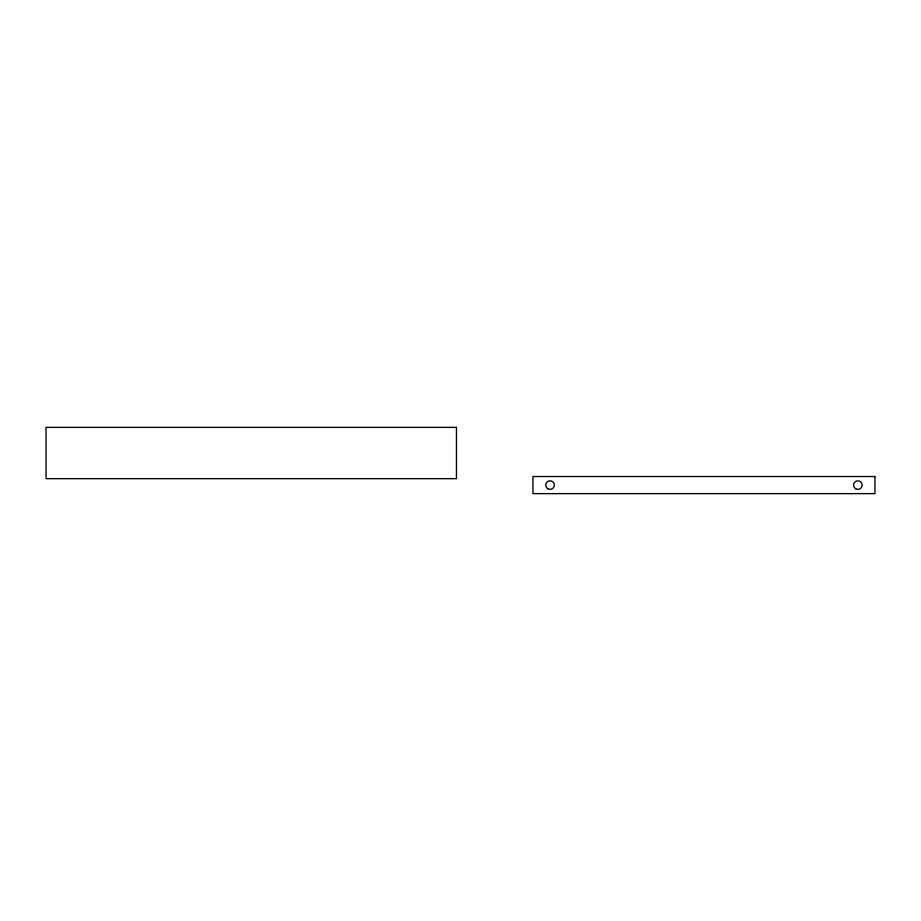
<?xml version="1.0" encoding="UTF-8"?>
<svg xmlns="http://www.w3.org/2000/svg" width="921" height="921" viewBox="0 0 921 921"><rect width="100%" height="100%" fill="white"/><g stroke="black" fill="none" stroke-linecap="round" stroke-linejoin="round"><path stroke-width="1.38" d="M456.459 427.367L46.05 427.367L46.05 478.667L456.459 478.667L456.459 427.367M874.95 476.537L532.937 476.537L532.937 493.633L874.95 493.633L874.95 476.537M855.713 488.786A4.271 4.271 0 0 0 862.125 485.079A4.271 4.271 0 0 0 855.713 481.384A4.271 4.271 0 0 0 855.713 488.786M547.903 488.786A4.271 4.271 0 0 0 554.315 485.079A4.271 4.271 0 0 0 547.903 481.384A4.271 4.271 0 0 0 547.903 488.786"/></g></svg>
